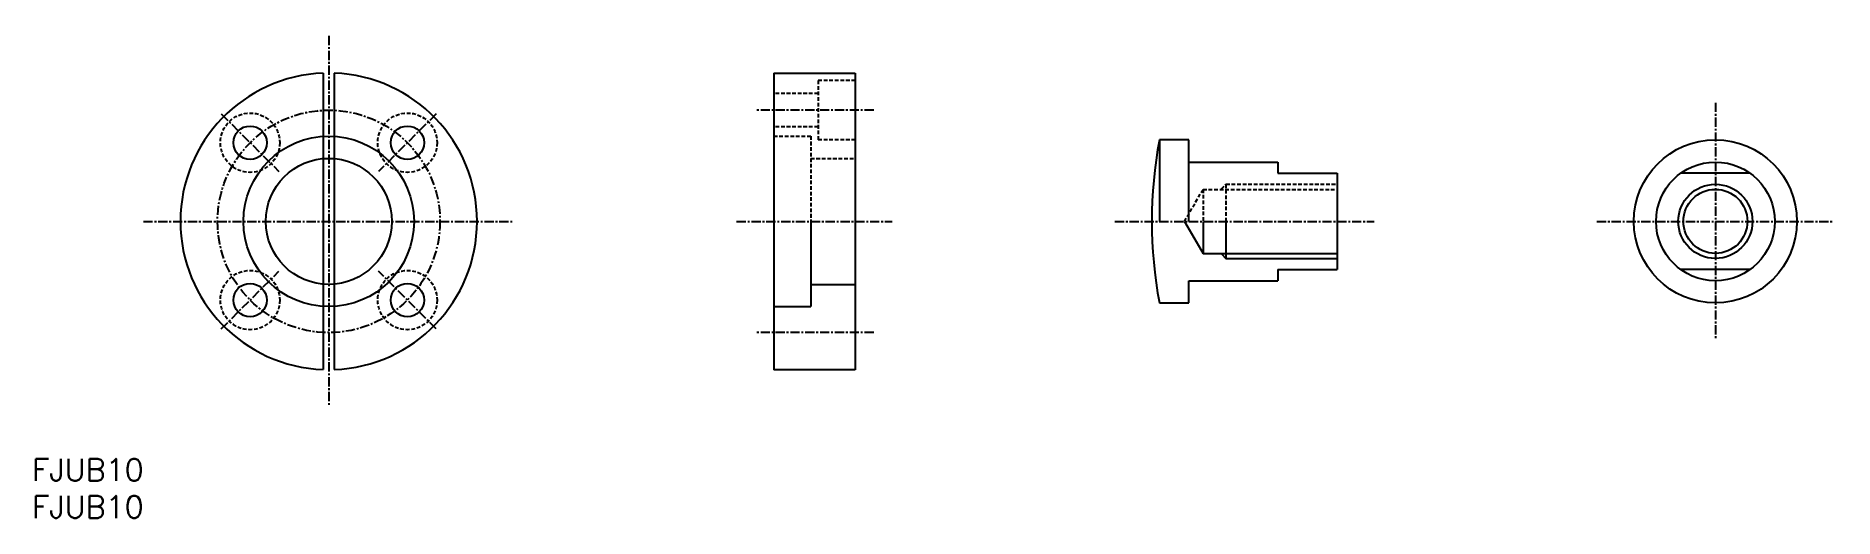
# Model space of a CAD drawing. Extents: x 1 to 243, y 0 to 65.
import ezdxf

# ---------------------------------------------------------------- set-up
doc = ezdxf.new("R2010")
doc.units = 0
doc.linetypes.add('CENTER', pattern=[2, 1.25, -0.25, 0.25, -0.25])
doc.linetypes.add('DASHED', pattern=[0.75, 0.5, -0.25])
doc.layers.get('0').update_dxf_attribs({"linetype": 'CONTINUOUS'})
doc.layers.add('CENTER', color=1, linetype='CENTER')
doc.styles.get("Standard").update_dxf_attribs({"font": 'txt.shx'})

# ---------------------------------------------------------------- blocks, each defined once
blk = doc.blocks.new('*U18')
at = {"color": 7, "linetype": 'CONTINUOUS'}
blk.add_text('FJUB10', height=3, dxfattribs=at).set_placement((0, 0))
blk = doc.blocks.new('*U19')
at = {"color": 7, "linetype": 'CONTINUOUS'}
blk.add_text('FJUB10', height=3, dxfattribs=at).set_placement((0, 5))

msp = doc.modelspace()

# ---------------------------------------------------------------- linework, layer by layer
at = {"color": 7, "linetype": 'CONTINUOUS'}
for p, q in [((39.25, 59.99), (39.25, 20.01)), ((40.75, 59.99), (40.75, 20.01)), ((100, 60), (100, 20)), ((100, 60), (111, 60)), ((111, 60), (111, 20)), ((152.02, 51), (152.02, 40)), ((156, 51), (152.02, 51)), ((156, 40), (156, 51)), ((156, 48), (168, 48)), ((168, 48), (168, 46.5)), ((168, 46.5), (176, 46.5)), ((176, 46.5), (176, 33.5)), ((231.66, 46.5), (222.34, 46.5)), ((105, 40), (105, 28.5)), ((155.4, 40), (157.9, 35.68)), ((157.9, 40), (157.9, 35.68)), ((161, 40), (161, 35)), ((157.9, 35.68), (176, 35.68)), ((156, 32), (168, 32)), ((156, 29), (156, 32)), ((168, 33.5), (176, 33.5)), ((168, 33.5), (168, 32)), ((231.66, 33.5), (222.34, 33.5)), ((105, 31.5), (111, 31.5)), ((100, 28.5), (105, 28.5)), ((152.02, 29), (156, 29)), ((111, 20), (100, 20))]:
    msp.add_line(p, q, dxfattribs=at)
at = {"color": 3, "linetype": 'DASHED'}
for p, q in [((106, 59), (106, 51)), ((111, 59), (106, 59)), ((106, 57.25), (100, 57.25)), ((106, 52.75), (100, 52.75)), ((100, 51.5), (105, 51.5)), ((105, 51.5), (105, 40)), ((111, 51), (106, 51)), ((105, 48.5), (111, 48.5)), ((155.4, 40), (157.9, 44.32)), ((157.9, 44.32), (157.9, 40)), ((157.9, 44.32), (176, 44.32)), ((160.38, 44.38), (161, 45)), ((161, 45), (161, 40)), ((161, 45), (176, 45))]:
    msp.add_line(p, q, dxfattribs=at)
at = {"color": 3, "linetype": 'CONTINUOUS'}
for p, q in [((160.38, 35.63), (161, 35)), ((161, 35), (176, 35))]:
    msp.add_line(p, q, dxfattribs=at)
at = {"color": 3, "linetype": 'DASHED'}
for centre in [(29.39, 50.61), (50.61, 50.61), (29.39, 29.39), (50.61, 29.39)]:
    msp.add_circle(centre, 4, dxfattribs=at)
at = {"color": 7, "linetype": 'CONTINUOUS'}
for centre, radius in [((29.39, 50.61), 2.25), ((40, 40), 11.5), ((50.61, 50.61), 2.25), ((227, 40), 11), ((40, 40), 8.5), ((227, 40), 8), ((227, 40), 4.32), ((29.39, 29.39), 2.25), ((50.61, 29.39), 2.25)]:
    msp.add_circle(centre, radius, dxfattribs=at)
at = {"color": 3, "linetype": 'CONTINUOUS'}
msp.add_circle((227, 40), 5, dxfattribs=at)
at = {"color": 7, "linetype": 'CONTINUOUS'}
for centre, radius, start, end in [((40, 40), 20, 92.1491, 267.8509), ((40, 40), 20, 272.1491, 87.8509), ((211, 40), 60, 169.436, 190.564)]:
    msp.add_arc(centre, radius, start, end, dxfattribs=at)
at = {"layer": 'CENTER', "color": 1, "linetype": 'CENTER'}
for p, q in [((40, 65), (40, 15)), ((227, 56), (227, 24)), ((25.5, 54.5), (33.28, 46.72)), ((54.5, 54.5), (46.72, 46.72)), ((113.5, 55), (97.5, 55)), ((15, 40), (65, 40)), ((95, 40), (116, 40)), ((146, 40), (181, 40)), ((211, 40), (243, 40)), ((25.5, 25.5), (33.28, 33.28)), ((54.5, 25.5), (46.72, 33.28)), ((113.5, 25), (97.5, 25))]:
    msp.add_line(p, q, dxfattribs=at)
msp.add_circle((40, 40), 15, dxfattribs=at)

# ---------------------------------------------------------------- block references
at = {"color": 7, "linetype": 'CONTINUOUS'}
for name in ['*U19', '*U18']:
    msp.add_blockref(name, (0, 0), dxfattribs=at)

doc.saveas('drawing.dxf')
